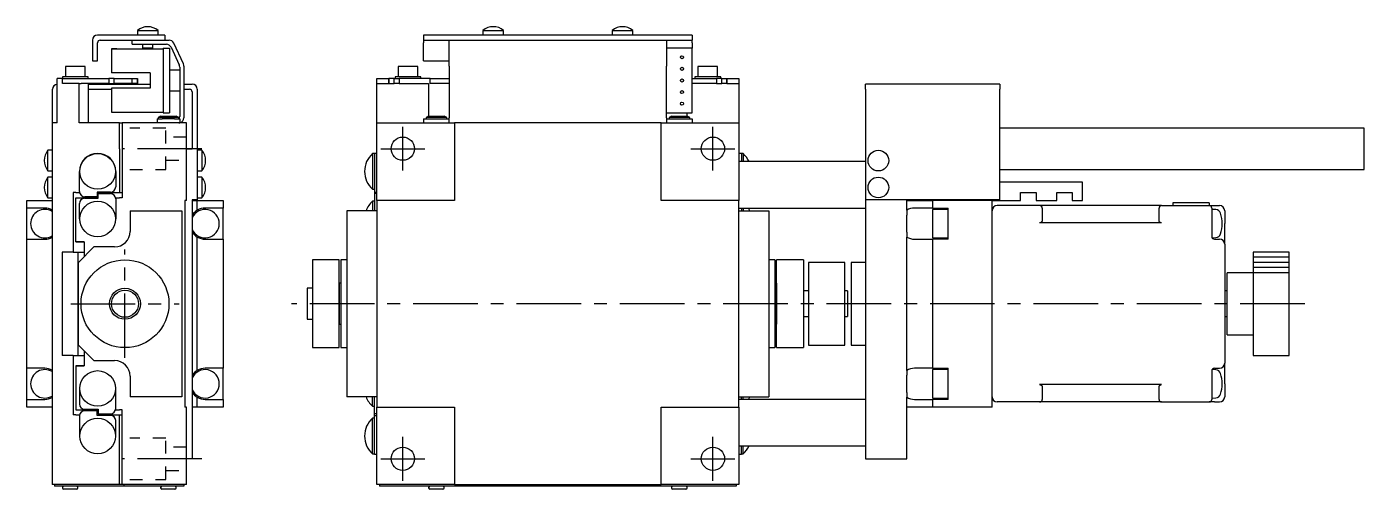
# Model space of a CAD drawing. Extents: x 31 to 595, y 17 to 364.
# Drawn here: x 306 to 564.7, y 205.2 to 294.8 of the extents above; entities that cross this region are included whole.
import ezdxf

# ---------------------------------------------------------------- set-up
doc = ezdxf.new("R2010")
doc.units = 0
doc.header["$LTSCALE"] = 10
doc.linetypes.add('CENTER', pattern=[2, 1.25, -0.25, 0.25, -0.25])
doc.linetypes.add('DOT', pattern=[0.5, 0.25, -0.25])
for name, color, linetype in [('1', 7, 'CONTINUOUS'), ('11', 7, 'CONTINUOUS'), ('2', 7, 'CONTINUOUS')]:
    doc.layers.add(name, color=color, linetype=linetype)

msp = doc.modelspace()

# ---------------------------------------------------------------- linework, layer by layer
at = {"layer": '1', "color": 7, "linetype": 'CONTINUOUS'}
for p, q in [((332.7, 293.15), (319.7, 293.15)), ((327.4, 294.047999), (327.4, 293.15)), ((327.4, 294.047999), (331.4, 294.047999)), ((331.4, 293.15), (331.4, 294.047999)), ((332.7, 293.15), (332.7, 292.15)), ((434.750001, 293.15), (382.750001, 293.15)), ((382.750001, 293.15), (382.750001, 292.15)), ((394.250001, 294.047999), (398.250001, 294.047999)), ((394.250001, 294.047999), (394.250001, 293.15)), ((398.250001, 293.15), (398.250001, 294.047999)), ((419.250001, 294.047999), (423.250001, 294.047999)), ((419.250001, 294.047999), (419.250001, 293.15)), ((423.250001, 293.15), (423.250001, 294.047999)), ((434.750001, 293.15), (434.750001, 292.15)), ((318.7, 292.15), (318.7, 288.15)), ((319.7, 288.15), (319.7, 291.65)), ((320.2, 292.15), (332.7, 292.15)), ((322.4, 290.45), (322.4, 285.85)), ((322.4, 290.45), (332.4, 290.45)), ((323.4, 290.45), (322.4, 290.45)), ((323.4, 290.45), (332.4, 290.45)), ((326.4, 291.35), (326.4, 292.15)), ((326.4, 291.35), (333.014997, 291.35)), ((328.4, 291.35), (328.4, 290.65)), ((328.4, 290.65), (328.6, 290.45)), ((328.4, 290.65), (330.4, 290.65)), ((330.2, 290.45), (330.4, 290.65)), ((330.4, 290.65), (330.4, 291.35)), ((332.4, 290.6), (332.4, 278.1)), ((332.4, 290.6), (333.6, 290.6)), ((332.7, 292.15), (333.524653, 292.15)), ((333.6, 290.6), (333.6, 278.1)), ((333.921305, 290.772618), (335.506308, 287.373568)), ((336.306308, 287.550924), (334.430961, 291.572618)), ((382.750001, 292.15), (387.750001, 292.15)), ((382.750001, 292.15), (382.750001, 291.65)), ((382.750001, 288.15), (382.750001, 291.65)), ((387.750001, 292.15), (429.750001, 292.15)), ((387.750001, 291.572618), (387.750001, 292.15)), ((387.750001, 287.550924), (387.750001, 291.572618)), ((429.750001, 292.15), (429.750001, 291.572618)), ((429.750001, 292.15), (434.750001, 292.15)), ((429.750001, 291.572618), (429.750001, 287.550924)), ((434.750001, 290.6), (429.750001, 290.6)), ((434.750001, 291.65), (434.750001, 292.15)), ((434.750001, 291.65), (434.750001, 290.6)), ((434.750001, 278.1), (434.750001, 290.6)), ((318.7, 288.15), (319.7, 288.15)), ((382.750001, 288.15), (387.750001, 288.15)), ((387.750001, 287.128305), (387.750001, 287.550924)), ((429.750001, 287.550924), (429.750001, 287.128305)), ((311.9, 276.15), (311.9, 284.75)), ((312.9, 284.75), (311.9, 284.75)), ((317.9, 285.05), (312.9, 285.05)), ((312.9, 285.05), (312.9, 284.75)), ((312.9, 283.75), (312.9, 284.75)), ((312.9, 284.75), (321.9, 284.75)), ((313.5, 287.05), (313.5, 285.05)), ((317.3, 287.05), (313.5, 287.05)), ((317.3, 285.05), (317.3, 287.05)), ((317.9, 284.75), (317.9, 285.05)), ((321.9, 284.75), (321.9, 283.75)), ((322.9, 284.75), (321.9, 284.75)), ((329.9, 285.85), (322.4, 285.85)), ((322.9, 283.75), (322.9, 284.75)), ((322.9, 284.75), (326.4, 284.75)), ((326.4, 283.75), (326.4, 284.75)), ((326.4, 284.75), (327.4, 284.75)), ((327.4, 284.75), (327.4, 283.75)), ((327.4, 283.75), (327.4, 284.75)), ((329.9, 285.85), (329.9, 282.85)), ((335.6, 286.35), (333.6, 286.35)), ((335.6, 286.95095), (335.6, 277.35)), ((336.4, 287.128305), (336.4, 277.15)), ((373.750001, 283.75), (373.750001, 284.75)), ((373.750001, 284.75), (376.050001, 284.75)), ((376.050001, 284.75), (376.050001, 283.75)), ((377.050001, 284.75), (376.050001, 284.75)), ((376.050001, 283.75), (376.050001, 284.75)), ((377.050001, 283.75), (377.050001, 284.75)), ((377.050001, 284.75), (378.050001, 284.75)), ((382.250001, 285.05), (377.250001, 285.05)), ((377.250001, 285.05), (377.250001, 284.75)), ((379.750001, 287.05), (377.850001, 287.05)), ((377.850001, 287.05), (377.850001, 285.05)), ((378.050001, 284.75), (378.050001, 283.75)), ((379.750001, 284.75), (378.050001, 284.75)), ((381.650001, 287.05), (379.750001, 287.05)), ((384.050001, 284.75), (379.750001, 284.75)), ((381.650001, 285.05), (381.650001, 287.05)), ((382.250001, 284.75), (382.250001, 285.05)), ((384.050001, 283.75), (384.050001, 284.75)), ((384.050001, 284.75), (387.750001, 284.75)), ((387.750001, 287.128305), (387.750001, 277.15)), ((429.750001, 277.15), (429.750001, 287.128305)), ((434.750001, 284.75), (437.750001, 284.75)), ((440.250001, 285.05), (435.250001, 285.05)), ((435.250001, 285.05), (435.250001, 284.75)), ((437.750001, 287.05), (435.850001, 287.05)), ((435.850001, 287.05), (435.850001, 285.05)), ((439.650001, 287.05), (437.750001, 287.05)), ((437.750001, 284.75), (439.450001, 284.75)), ((439.450001, 284.75), (439.450001, 283.75)), ((440.450001, 284.75), (439.450001, 284.75)), ((439.650001, 285.05), (439.650001, 287.05)), ((440.250001, 284.75), (440.250001, 285.05)), ((440.450001, 283.75), (440.450001, 284.75)), ((440.450001, 284.75), (441.450001, 284.75)), ((441.450001, 284.75), (441.450001, 283.75)), ((441.450001, 283.75), (441.450001, 284.75)), ((441.450001, 284.75), (443.750001, 284.75)), ((443.750001, 284.75), (443.750001, 283.75)), ((311, 276.15), (311, 282.65)), ((316.13673, 283.75), (312.9, 283.75)), ((316.13673, 276.15), (316.13673, 283.75)), ((316.13673, 283.75), (316.542282, 283.75)), ((321.9, 283.75), (316.542282, 283.75)), ((317.9, 283.75), (317.9, 276.15)), ((317.9, 283.65), (329.9, 283.65)), ((317.9, 282.65), (322.4, 282.65)), ((321.9, 283.75), (322.9, 283.75)), ((322.4, 282.85), (322.4, 278.25)), ((329.9, 282.85), (322.4, 282.85)), ((323.4, 282.85), (322.4, 282.85)), ((326.4, 283.75), (322.9, 283.75)), ((329.9, 282.85), (323.4, 282.85)), ((327.4, 283.75), (326.4, 283.75)), ((333.6, 282.35), (335.6, 282.35)), ((336.4, 283.65), (338, 283.65)), ((336.4, 282.65), (337.5, 282.65)), ((338, 282.15), (338, 271.15)), ((339, 282.65), (339, 261.25)), ((373.750001, 283.75), (376.050001, 283.75)), ((373.750001, 276.15), (373.750001, 283.75)), ((376.050001, 283.75), (377.050001, 283.75)), ((378.050001, 283.75), (377.050001, 283.75)), ((378.050001, 283.75), (383.750001, 283.75)), ((383.750001, 283.75), (383.750001, 277.45)), ((387.750001, 283.75), (384.050001, 283.75)), ((439.450001, 283.75), (434.750001, 283.75)), ((439.450001, 283.75), (440.450001, 283.75)), ((441.450001, 283.75), (440.450001, 283.75)), ((441.450001, 283.75), (443.750001, 283.75)), ((443.750001, 283.75), (443.750001, 276.15)), ((494.250001, 283.65), (468.250001, 283.65)), ((468.250001, 282.65), (468.250001, 283.65)), ((468.250001, 282.65), (468.250001, 261.25)), ((494.250001, 283.65), (494.250001, 282.65)), ((494.250001, 261.25), (494.250001, 282.65)), ((322.4, 278.25), (332.4, 278.25)), ((331.2, 276.95), (331.2, 276.15)), ((331.2, 276.95), (332.2, 276.95)), ((331.9, 277.45), (331.4, 277.161325)), ((333.505474, 277.161325), (331.4, 277.161325)), ((331.4, 277.161325), (331.4, 276.95)), ((331.9, 277.45), (334.9, 277.45)), ((331.9, 277.45), (333.320894, 277.45)), ((334.6, 276.95), (332.2, 276.95)), ((332.4, 278.1), (333.6, 278.1)), ((333.320894, 277.45), (334.9, 277.45)), ((335.4, 277.161325), (333.505474, 277.161325)), ((334.6, 276.95), (335.6, 276.95)), ((335.4, 277.161325), (334.9, 277.45)), ((335.4, 276.95), (335.4, 277.161325)), ((335.6, 276.95), (335.6, 276.170204)), ((382.750001, 276.95), (382.750001, 276.15)), ((382.750001, 276.95), (383.750001, 276.95)), ((383.750001, 277.45), (383.250001, 277.161325)), ((383.252784, 277.161325), (383.250001, 277.161325)), ((383.250001, 277.161325), (383.250001, 276.95)), ((387.250001, 277.161325), (383.252784, 277.161325)), ((383.750001, 277.45), (386.750001, 277.45)), ((383.750001, 276.95), (387.750001, 276.95)), ((387.250001, 277.161325), (386.750001, 277.45)), ((387.250001, 276.95), (387.250001, 277.161325)), ((387.750001, 276.170204), (387.750001, 277.15)), ((429.750001, 278.1), (434.750001, 278.1)), ((429.750001, 277.15), (429.750001, 276.170204)), ((429.750001, 276.95), (433.750001, 276.95)), ((430.750001, 277.45), (430.250001, 277.161325)), ((430.252784, 277.161325), (430.250001, 277.161325)), ((430.250001, 277.161325), (430.250001, 276.95)), ((434.250001, 277.161325), (430.252784, 277.161325)), ((430.750001, 277.45), (433.750001, 277.45)), ((433.750001, 277.45), (433.750001, 278.1)), ((434.250001, 277.161325), (433.750001, 277.45)), ((433.750001, 276.95), (434.750001, 276.95)), ((434.250001, 276.95), (434.250001, 277.161325)), ((434.750001, 276.95), (434.750001, 276.15)), ((310.9, 276.15), (310.9, 206.15)), ((311.9, 276.15), (310.9, 276.15)), ((323.919494, 276.15), (316.13673, 276.15)), ((323.919494, 271.15), (323.919494, 276.15)), ((323.919494, 276.15), (324.444512, 276.15)), ((324.444512, 276.15), (324.444512, 261.65)), ((336.9, 276.15), (324.444512, 276.15)), ((335.4, 276.15), (335.6, 276.170204)), ((336.9, 261.15), (336.9, 276.15)), ((373.750001, 261.15), (373.750001, 276.15)), ((373.750001, 276.15), (388.750001, 276.15)), ((383.150001, 276.15), (383.750001, 276.170204)), ((383.750001, 276.170204), (387.750001, 276.170204)), ((388.750001, 276.15), (388.750001, 261.15)), ((428.750001, 276.15), (388.750001, 276.15)), ((428.750001, 261.15), (428.750001, 276.15)), ((428.750001, 276.15), (443.750001, 276.15)), ((429.750001, 276.170204), (433.750001, 276.170204)), ((433.750001, 276.170204), (434.350001, 276.15)), ((443.750001, 276.15), (443.750001, 261.15)), ((564.749999, 275.15), (494.250001, 275.15)), ((564.749999, 267.15), (564.749999, 275.15)), ((310.102001, 266.85), (310.102001, 270.85)), ((310.9, 270.85), (310.102001, 270.85)), ((323.919494, 271.15), (323.919493, 262.650001)), ((336.9, 271.15), (338, 271.15)), ((339.897999, 270.85), (339, 270.85)), ((339.897999, 270.85), (339.897999, 266.85)), ((372.907388, 270.200001), (372.907388, 263.300001)), ((373.250002, 270.200001), (372.907388, 270.200001)), ((373.250002, 270.250005), (373.250002, 266.750005)), ((373.750002, 270.250005), (373.250002, 270.250005)), ((444.25, 270.250005), (443.75, 270.250005)), ((444.25, 270.250005), (444.25, 268.65)), ((444.592614, 270.200001), (444.25, 270.200001)), ((444.592614, 270.200001), (444.592614, 268.65)), ((310.102001, 266.85), (310.9, 266.85)), ((316.210541, 262.850005), (316.210541, 266.750005)), ((323.210541, 266.750005), (323.210541, 263.750005)), ((339, 266.85), (339.897999, 266.85)), ((373.250002, 266.750005), (373.250002, 263.750005)), ((468.250001, 268.65), (443.750001, 268.65)), ((494.250001, 267.15), (564.749999, 267.15)), ((310.102001, 261.65), (310.102001, 265.65)), ((310.9, 265.65), (310.102001, 265.65)), ((339.897999, 265.65), (339, 265.65)), ((339.897999, 265.65), (339.897999, 261.65)), ((510.250001, 264.65), (494.250001, 264.65)), ((510.250001, 261.15), (510.250001, 264.65)), ((310.102001, 261.65), (310.9, 261.65)), ((314.954985, 262.65), (314.954985, 251.15)), ((315.484542, 262.65), (314.954985, 262.65)), ((315.484541, 253.150001), (315.484541, 261.650001)), ((315.484541, 261.650001), (319.801999, 261.650001)), ((315.484542, 262.65), (316.230746, 262.650001)), ((317.201999, 261.550005), (319.801999, 261.550005)), ((319.610541, 261.850005), (317.210541, 261.850005)), ((319.610541, 261.850005), (317.210541, 261.850005)), ((318.769448, 261.650024), (318.791806, 261.850155)), ((319.18973, 261.850171), (319.209691, 261.650097)), ((322.210541, 262.750005), (319.610541, 262.750005)), ((319.610541, 262.750005), (319.610541, 261.850005)), ((322.210541, 262.750005), (319.610541, 262.750005)), ((319.610541, 262.650001), (323.919493, 262.650001)), ((319.801999, 261.550005), (319.801999, 262.450005)), ((319.801999, 262.450005), (322.201999, 262.450005)), ((320.9, 262.450005), (320.9, 262.65)), ((323.181795, 261.650001), (323.919494, 261.65)), ((323.201999, 261.450005), (323.201999, 257.550005)), ((323.919493, 262.65), (324.444512, 262.65)), ((324.444512, 261.65), (323.919494, 261.65)), ((339, 261.65), (339.897999, 261.65)), ((372.907388, 263.300001), (373.250002, 263.300001)), ((373.250002, 263.750005), (373.250002, 262.750005)), ((373.250002, 262.750005), (373.750001, 262.750005)), ((373.250002, 262.750005), (373.250002, 262.450005)), ((373.750002, 262.450005), (373.250002, 262.450005)), ((373.250002, 262.450005), (373.250002, 261.450005)), ((373.250002, 261.450005), (373.250002, 259.15)), ((498.250001, 262.65), (501.250001, 262.65)), ((498.250001, 261.15), (498.250001, 262.65)), ((501.250001, 262.65), (501.250001, 261.15)), ((505.250001, 262.65), (508.250001, 262.65)), ((505.250001, 261.15), (505.250001, 262.65)), ((508.250001, 262.65), (508.250001, 261.15)), ((306, 259.65), (306, 261.15)), ((306, 261.15), (310.9, 261.15)), ((309.5, 259.65), (306, 259.65)), ((306, 253.65), (306, 259.65)), ((316.201999, 257.550005), (316.201999, 260.550005)), ((326, 259.15), (326, 255.15)), ((326, 259.15), (336, 259.15)), ((336, 259.15), (336, 223.15)), ((336.6, 261.15), (336.6, 221.15)), ((336.9, 261.15), (336.6, 261.15)), ((339, 261.25), (338, 261.25)), ((338, 261.25), (338, 211.15)), ((338, 261.15), (339, 261.15)), ((339, 259.248076), (339, 261.15)), ((339, 261.15), (344, 261.15)), ((344, 259.65), (340.5, 259.65)), ((344, 261.15), (344, 259.65)), ((344, 253.65), (344, 259.65)), ((367.950001, 259.15), (367.950001, 223.15)), ((373.750001, 259.15), (367.950001, 259.15)), ((372.907388, 261.000001), (372.907388, 259.15)), ((373.250002, 261.000001), (372.907388, 261.000001)), ((388.750001, 261.15), (373.750001, 261.15)), ((373.750001, 261.15), (373.750001, 221.15)), ((443.750001, 261.15), (428.750001, 261.15)), ((443.750001, 221.15), (443.750001, 261.15)), ((443.750001, 259.65), (468.250001, 259.65)), ((443.750001, 259.15), (449.550001, 259.15)), ((444.25, 259.65), (444.25, 259.15)), ((444.592614, 259.65), (444.592614, 259.15)), ((449.550001, 259.15), (449.550001, 223.15)), ((494.250001, 261.25), (468.250001, 261.25)), ((468.250001, 261.25), (468.250001, 211.15)), ((476.250001, 261.15), (476.250001, 261.25)), ((476.250001, 259.248076), (476.250001, 261.15)), ((476.250001, 261.15), (481.250001, 261.15)), ((476.250001, 259.248076), (476.250001, 258.308312)), ((481.250001, 259.65), (477.750001, 259.65)), ((481.250001, 261.15), (481.250001, 259.65)), ((492.750001, 261.15), (481.250001, 261.15)), ((481.250001, 259.65), (484.250001, 259.65)), ((481.250001, 259.4), (481.250001, 253.9)), ((484.250001, 259.4), (481.250001, 259.4)), ((482.250001, 261.15), (482.250001, 261.25)), ((484.250001, 253.65), (484.250001, 259.65)), ((492.750001, 221.15), (492.750001, 261.15)), ((492.750001, 261.15), (498.250001, 261.15)), ((501.950001, 260.15), (493.750001, 260.15)), ((501.250001, 261.15), (505.250001, 261.15)), ((525.550001, 260.15), (501.950001, 260.15)), ((502.450001, 259.65), (502.450001, 258.15)), ((508.250001, 261.15), (510.250001, 261.15)), ((525.050001, 258.15), (525.050001, 259.65)), ((525.550001, 260.15), (534.750001, 260.15)), ((527.750001, 260.65), (527.750001, 260.15)), ((534.750001, 260.65), (527.750001, 260.65)), ((534.750001, 260.65), (534.750001, 260.15)), ((534.750001, 260.15), (535.750001, 260.15)), ((535.250001, 259.65), (535.250001, 258.15)), ((536.053725, 259.357879), (535.250001, 259.4)), ((535.750001, 260.15), (536.750001, 260.15)), ((537.750001, 259.15), (537.750001, 256.65)), ((476.250001, 254.991688), (476.250001, 258.308312)), ((501.974535, 256.798835), (501.950001, 256.798232)), ((525.550001, 256.798232), (501.950001, 256.798232)), ((501.99901, 256.80064), (501.974535, 256.798835)), ((502.023366, 256.803644), (501.99901, 256.80064)), ((502.047546, 256.80784), (502.023366, 256.803644)), ((502.071491, 256.813217), (502.047546, 256.80784)), ((502.095143, 256.819762), (502.071491, 256.813217)), ((502.118446, 256.82746), (502.095143, 256.819762)), ((502.141343, 256.836293), (502.118446, 256.82746)), ((502.163779, 256.846238), (502.141343, 256.836293)), ((502.185699, 256.857272), (502.163779, 256.846238)), ((502.207052, 256.869368), (502.185699, 256.857272)), ((502.227786, 256.882497), (502.207052, 256.869368)), ((502.247851, 256.896629), (502.227786, 256.882497)), ((502.267198, 256.911727), (502.247851, 256.896629)), ((502.285781, 256.927757), (502.267198, 256.911727)), ((502.303554, 256.944679), (502.285781, 256.927757)), ((502.320477, 256.962453), (502.303554, 256.944679)), ((502.336506, 256.981036), (502.320477, 256.962453)), ((502.351605, 257.000383), (502.336506, 256.981036)), ((502.365736, 257.020447), (502.351605, 257.000383)), ((502.378865, 257.041181), (502.365736, 257.020447)), ((502.390962, 257.062534), (502.378865, 257.041181)), ((502.401996, 257.084455), (502.390962, 257.062534)), ((502.411941, 257.106891), (502.401996, 257.084455)), ((502.420773, 257.129787), (502.411941, 257.106891)), ((502.428471, 257.15309), (502.420773, 257.129787)), ((502.435017, 257.176742), (502.428471, 257.15309)), ((502.440394, 257.200687), (502.435017, 257.176742)), ((502.444589, 257.224867), (502.440394, 257.200687)), ((502.447593, 257.249224), (502.444589, 257.224867)), ((502.449399, 257.273698), (502.447593, 257.249224)), ((502.450001, 257.298232), (502.449399, 257.273698)), ((502.450001, 258.15), (502.450001, 257.298232)), ((525.050001, 257.298232), (525.050001, 258.15)), ((525.050603, 257.273698), (525.050001, 257.298232)), ((525.052409, 257.249224), (525.050603, 257.273698)), ((525.055413, 257.224867), (525.052409, 257.249224)), ((525.059608, 257.200687), (525.055413, 257.224867)), ((525.064985, 257.176742), (525.059608, 257.200687)), ((525.071531, 257.15309), (525.064985, 257.176742)), ((525.079229, 257.129787), (525.071531, 257.15309)), ((525.088061, 257.106891), (525.079229, 257.129787)), ((525.098006, 257.084455), (525.088061, 257.106891)), ((525.10904, 257.062534), (525.098006, 257.084455)), ((525.121137, 257.041181), (525.10904, 257.062534)), ((525.134266, 257.020447), (525.121137, 257.041181)), ((525.148397, 257.000383), (525.134266, 257.020447)), ((525.163496, 256.981036), (525.148397, 257.000383)), ((525.179525, 256.962453), (525.163496, 256.981036)), ((525.196448, 256.944679), (525.179525, 256.962453)), ((525.214222, 256.927757), (525.196448, 256.944679)), ((525.232804, 256.911727), (525.214222, 256.927757)), ((525.252151, 256.896629), (525.232804, 256.911727)), ((525.272216, 256.882497), (525.252151, 256.896629)), ((525.29295, 256.869368), (525.272216, 256.882497)), ((525.314303, 256.857272), (525.29295, 256.869368)), ((525.336223, 256.846238), (525.314303, 256.857272)), ((525.358659, 256.836293), (525.336223, 256.846238)), ((525.381556, 256.82746), (525.358659, 256.836293)), ((525.404859, 256.819762), (525.381556, 256.82746)), ((525.428511, 256.813217), (525.404859, 256.819762)), ((525.452456, 256.80784), (525.428511, 256.813217)), ((525.476636, 256.803644), (525.452456, 256.80784)), ((525.500992, 256.80064), (525.476636, 256.803644)), ((525.525467, 256.798835), (525.500992, 256.80064)), ((525.550001, 256.798232), (525.525467, 256.798835)), ((535.250001, 258.15), (535.250001, 254.064214)), ((537.750001, 252.65), (537.750001, 256.65)), ((306, 228.65), (306, 253.65)), ((306, 253.65), (309.5, 253.65)), ((339, 228.248076), (339, 254.051924)), ((340.5, 253.65), (344, 253.65)), ((344, 253.65), (344, 228.65)), ((476.250001, 254.991688), (476.250001, 254.051924)), ((476.250001, 228.248076), (476.250001, 254.051924)), ((477.750001, 253.65), (481.250001, 253.65)), ((481.250001, 253.9), (484.250001, 253.9)), ((481.250001, 253.65), (481.250001, 228.65)), ((484.250001, 253.65), (481.250001, 253.65)), ((535.315038, 253.903408), (536.053725, 253.942121)), ((535.750001, 253.65), (536.750001, 253.65)), ((314.954985, 251.15), (312.833651, 251.15)), ((312.833651, 251.15), (312.833651, 231.15)), ((314.954985, 251.15), (317.1, 251.15)), ((315.484541, 253.150001), (317.1, 253.150001)), ((317.1, 253.15), (315.484541, 253.15)), ((315.9, 251.15), (315.9, 231.15)), ((319, 252.15), (316, 249.15)), ((317.1, 253.150001), (317.1, 250.25)), ((323, 252.15), (319, 252.15)), ((537.750001, 252.65), (537.750001, 229.65)), ((543.250001, 251.15), (543.250001, 241.15)), ((550.250001, 251.15), (543.250001, 251.15)), ((550.250001, 241.15), (550.250001, 251.15)), ((316, 233.15), (316, 249.15)), ((361.250001, 249.65), (361.250001, 232.65)), ((366.450001, 249.65), (361.250001, 249.65)), ((366.450001, 232.65), (366.450001, 249.65)), ((366.450001, 245.1), (366.450001, 249.65)), ((366.750001, 249.65), (366.750001, 232.65)), ((367.950001, 249.65), (366.750001, 249.65)), ((450.750001, 249.65), (449.550001, 249.65)), ((450.750001, 249.65), (450.750001, 232.65)), ((451.050001, 232.65), (451.050001, 249.65)), ((451.050001, 245.1), (451.050001, 249.65)), ((456.250001, 249.65), (451.050001, 249.65)), ((456.250001, 249.65), (456.250001, 232.65)), ((457.250001, 249.15), (457.250001, 233.15)), ((464.250001, 249.15), (457.250001, 249.15)), ((464.250001, 233.15), (464.250001, 249.15)), ((465.500001, 249.15), (465.500001, 233.15)), ((468.250001, 249.15), (465.500001, 249.15)), ((538.250001, 241.15), (538.250001, 247.15)), ((543.250001, 247.15), (538.250001, 247.15)), ((360.250001, 244.15), (360.250001, 243.775)), ((360.250001, 244.15), (360.250001, 238.15)), ((361.250001, 244.15), (360.250001, 244.15)), ((366.450001, 244.149995), (366.450001, 245.1)), ((366.450001, 245.1), (366.450001, 237.2)), ((366.750001, 245.1), (366.450001, 245.1)), ((451.050001, 245.1), (450.750001, 245.1)), ((451.050001, 244.149995), (451.050001, 245.1)), ((451.050001, 245.1), (451.050001, 237.2)), ((457.250001, 243.65), (456.250001, 243.65)), ((464.750001, 243.65), (464.250001, 243.65)), ((464.750001, 243.65), (464.750001, 238.65)), ((538.250001, 243.65), (537.750001, 243.65)), ((538.250001, 235.15), (538.250001, 241.15)), ((543.250001, 241.15), (543.250001, 231.15)), ((550.250001, 231.15), (550.250001, 241.15)), ((360.250001, 238.525), (360.250001, 238.15)), ((360.250001, 238.15), (361.250001, 238.15)), ((366.450001, 237.2), (366.450001, 238.150005)), ((451.050001, 237.2), (451.050001, 238.150005)), ((456.250001, 238.65), (457.250001, 238.65)), ((464.250001, 238.65), (464.750001, 238.65)), ((537.750001, 238.65), (538.250001, 238.65)), ((366.450001, 232.65), (366.450001, 237.2)), ((366.450001, 237.2), (366.750001, 237.2)), ((450.750001, 237.2), (451.050001, 237.2)), ((451.050001, 232.65), (451.050001, 237.2)), ((316, 233.15), (319, 230.15)), ((457.250001, 233.15), (464.250001, 233.15)), ((465.500001, 233.15), (468.250001, 233.15)), ((538.250001, 235.15), (543.250001, 235.15)), ((314.954985, 231.15), (312.833651, 231.15)), ((314.954985, 231.15), (314.954985, 219.65)), ((314.954985, 231.15), (317.1, 231.15)), ((317.1, 232.05), (317.1, 229.149999)), ((361.250001, 232.65), (366.450001, 232.65)), ((366.750001, 232.65), (367.950001, 232.65)), ((449.550001, 232.65), (450.750001, 232.65)), ((451.050001, 232.65), (456.250001, 232.65)), ((543.250001, 231.15), (550.250001, 231.15)), ((309.5, 228.65), (306, 228.65)), ((306, 222.65), (306, 228.65)), ((317.1, 229.15), (315.484541, 229.15)), ((315.484541, 229.149999), (315.484541, 220.649999)), ((315.484541, 229.149999), (317.1, 229.149999)), ((319, 230.15), (323, 230.15)), ((344, 228.65), (340.5, 228.65)), ((344, 222.65), (344, 228.65)), ((476.250001, 228.248076), (476.250001, 227.308312)), ((481.250001, 228.65), (477.750001, 228.65)), ((481.250001, 228.65), (484.250001, 228.65)), ((481.250001, 228.4), (481.250001, 222.9)), ((484.250001, 228.4), (481.250001, 228.4)), ((484.250001, 222.65), (484.250001, 228.65)), ((535.250001, 228.235786), (535.250001, 224.15)), ((536.053725, 228.357879), (535.315038, 228.396592)), ((535.750001, 228.65), (536.750001, 228.65)), ((537.750001, 225.65), (537.750001, 229.65)), ((326, 227.15), (326, 223.15)), ((476.250001, 223.991688), (476.250001, 227.308312)), ((525.550001, 225.501768), (501.950001, 225.501768)), ((501.950001, 225.501768), (501.974535, 225.501165)), ((501.974535, 225.501165), (501.99901, 225.49936)), ((501.99901, 225.49936), (502.023366, 225.496356)), ((502.023366, 225.496356), (502.047546, 225.49216)), ((502.047546, 225.49216), (502.071491, 225.486783)), ((502.071491, 225.486783), (502.095143, 225.480238)), ((502.095143, 225.480238), (502.118446, 225.47254)), ((502.118446, 225.47254), (502.141343, 225.463707)), ((502.141343, 225.463707), (502.163779, 225.453762)), ((502.163779, 225.453762), (502.185699, 225.442728)), ((502.185699, 225.442728), (502.207052, 225.430632)), ((502.207052, 225.430632), (502.227786, 225.417503)), ((502.227786, 225.417503), (502.247851, 225.403371)), ((502.247851, 225.403371), (502.267198, 225.388273)), ((502.267198, 225.388273), (502.285781, 225.372243)), ((502.285781, 225.372243), (502.303554, 225.355321)), ((502.303554, 225.355321), (502.320477, 225.337547)), ((502.320477, 225.337547), (502.336506, 225.318964)), ((502.336506, 225.318964), (502.351605, 225.299617)), ((502.351605, 225.299617), (502.365736, 225.279553)), ((502.365736, 225.279553), (502.378865, 225.258819)), ((502.378865, 225.258819), (502.390962, 225.237466)), ((502.390962, 225.237466), (502.401996, 225.215545)), ((502.401996, 225.215545), (502.411941, 225.193109)), ((502.411941, 225.193109), (502.420773, 225.170213)), ((502.420773, 225.170213), (502.428471, 225.14691)), ((502.428471, 225.14691), (502.435017, 225.123258)), ((502.435017, 225.123258), (502.440394, 225.099313)), ((525.059608, 225.099313), (525.064985, 225.123258)), ((525.064985, 225.123258), (525.071531, 225.14691)), ((525.071531, 225.14691), (525.079229, 225.170213)), ((525.079229, 225.170213), (525.088061, 225.193109)), ((525.088061, 225.193109), (525.098006, 225.215545)), ((525.098006, 225.215545), (525.10904, 225.237466)), ((525.10904, 225.237466), (525.121137, 225.258819)), ((525.121137, 225.258819), (525.134266, 225.279553)), ((525.134266, 225.279553), (525.148397, 225.299617)), ((525.148397, 225.299617), (525.163496, 225.318964)), ((525.163496, 225.318964), (525.179525, 225.337547)), ((525.179525, 225.337547), (525.196448, 225.355321)), ((525.196448, 225.355321), (525.214222, 225.372243)), ((525.214222, 225.372243), (525.232804, 225.388273)), ((525.232804, 225.388273), (525.252151, 225.403371)), ((525.252151, 225.403371), (525.272216, 225.417503)), ((525.272216, 225.417503), (525.29295, 225.430632)), ((525.29295, 225.430632), (525.314303, 225.442728)), ((525.314303, 225.442728), (525.336223, 225.453762)), ((525.336223, 225.453762), (525.358659, 225.463707)), ((525.358659, 225.463707), (525.381556, 225.47254)), ((525.381556, 225.47254), (525.404859, 225.480238)), ((525.404859, 225.480238), (525.428511, 225.486783)), ((525.428511, 225.486783), (525.452456, 225.49216)), ((525.452456, 225.49216), (525.476636, 225.496356)), ((525.476636, 225.496356), (525.500992, 225.49936)), ((525.500992, 225.49936), (525.525467, 225.501165)), ((525.525467, 225.501165), (525.550001, 225.501768)), ((537.750001, 225.65), (537.750001, 223.15)), ((306, 221.15), (306, 222.65)), ((306, 222.65), (309.5, 222.65)), ((316.201999, 224.749995), (316.201999, 221.749995)), ((323.201999, 220.849995), (323.201999, 224.749995)), ((336, 223.15), (326, 223.15)), ((339, 221.15), (339, 223.051924)), ((340.5, 222.65), (344, 222.65)), ((344, 222.65), (344, 221.15)), ((373.750001, 223.15), (367.950001, 223.15)), ((372.907388, 221.299999), (372.907388, 223.15)), ((373.250002, 220.849995), (373.250002, 223.15)), ((443.750001, 223.15), (449.550001, 223.15)), ((468.250001, 222.65), (443.750001, 222.65)), ((444.25, 222.65), (444.25, 223.15)), ((444.592614, 222.65), (444.592614, 223.15)), ((476.250001, 223.991688), (476.250001, 223.051924)), ((476.250001, 221.15), (476.250001, 223.051924)), ((477.750001, 222.65), (481.250001, 222.65)), ((481.250001, 222.9), (484.250001, 222.9)), ((481.250001, 222.65), (481.250001, 221.15)), ((484.250001, 222.65), (481.250001, 222.65)), ((502.440394, 225.099313), (502.444589, 225.075133)), ((502.444589, 225.075133), (502.447593, 225.050776)), ((502.447593, 225.050776), (502.449399, 225.026302)), ((502.449399, 225.026302), (502.450001, 225.001768)), ((502.450001, 225.001768), (502.450001, 224.15)), ((502.450001, 224.15), (502.450001, 222.65)), ((525.050001, 225.001768), (525.050603, 225.026302)), ((525.050001, 224.15), (525.050001, 225.001768)), ((525.050001, 222.65), (525.050001, 224.15)), ((525.050603, 225.026302), (525.052409, 225.050776)), ((525.052409, 225.050776), (525.055413, 225.075133)), ((525.055413, 225.075133), (525.059608, 225.099313)), ((535.250001, 224.15), (535.250001, 222.65)), ((535.250001, 222.9), (536.053725, 222.942121)), ((310.9, 221.15), (306, 221.15)), ((315.484541, 220.649999), (319.801999, 220.649999)), ((317.201999, 220.749995), (319.801999, 220.749995)), ((319.610541, 220.449995), (317.210541, 220.449995)), ((319.610541, 220.449995), (317.210541, 220.449995)), ((318.791796, 220.449916), (318.769452, 220.649926)), ((319.20969, 220.649886), (319.189739, 220.449901)), ((319.610541, 219.549995), (319.610541, 220.449995)), ((319.801999, 220.749995), (319.801999, 219.849995)), ((323.181795, 220.649999), (323.919493, 220.649999)), ((324.444512, 220.65), (323.919493, 220.649999)), ((324.444512, 206.15), (324.444512, 220.65)), ((336.9, 221.15), (336.6, 221.15)), ((336.9, 206.15), (336.9, 221.15)), ((339, 221.15), (338, 221.15)), ((344, 221.15), (339, 221.15)), ((372.907388, 221.299999), (373.250002, 221.299999)), ((373.250002, 219.849995), (373.250002, 220.849995)), ((373.750001, 221.15), (388.750001, 221.15)), ((373.750001, 206.15), (373.750001, 221.15)), ((388.750001, 221.15), (388.750001, 206.15)), ((428.750001, 221.15), (443.750001, 221.15)), ((428.750001, 206.15), (428.750001, 221.15)), ((443.750001, 221.15), (443.750001, 206.15)), ((481.250001, 221.15), (476.250001, 221.15)), ((476.250001, 211.15), (476.250001, 221.15)), ((492.750001, 221.15), (481.250001, 221.15)), ((501.950001, 222.15), (493.750001, 222.15)), ((525.550001, 222.15), (501.950001, 222.15)), ((525.550001, 222.15), (534.750001, 222.15)), ((535.750001, 222.15), (534.750001, 222.15)), ((535.750001, 222.15), (536.750001, 222.15)), ((315.484541, 219.649999), (314.954985, 219.65)), ((315.484541, 219.649999), (316.230746, 219.649999)), ((316.210541, 219.449995), (316.210541, 215.549995)), ((319.610541, 219.649999), (323.919493, 219.649999)), ((322.210541, 219.549995), (319.610541, 219.549995)), ((322.210541, 219.549995), (319.610541, 219.549995)), ((319.801999, 219.849995), (322.201999, 219.849995)), ((320.9, 219.65), (320.9, 219.849995)), ((323.210541, 215.549995), (323.210541, 218.549995)), ((323.919493, 219.65), (324.444512, 219.65)), ((323.919493, 211.149999), (323.919493, 219.649999)), ((372.907388, 212.099999), (372.907388, 218.999999)), ((373.250002, 218.999999), (372.907388, 218.999999)), ((373.250002, 219.549995), (373.250002, 219.849995)), ((373.750002, 219.849995), (373.250002, 219.849995)), ((373.250002, 218.549995), (373.250002, 219.549995)), ((373.250002, 219.549995), (373.750002, 219.549995)), ((373.250002, 215.549995), (373.250002, 218.549995)), ((373.250002, 212.049995), (373.250002, 215.549995)), ((443.750001, 213.65), (468.250001, 213.65)), ((444.25, 212.049995), (444.25, 213.65)), ((444.592614, 212.099999), (444.592614, 213.65)), ((323.919494, 206.15), (323.919493, 211.149999)), ((338, 211.15), (336.9, 211.15)), ((372.907388, 212.099999), (373.250002, 212.099999)), ((373.250002, 212.049995), (373.750002, 212.049995)), ((443.75, 212.049995), (444.25, 212.049995)), ((444.25, 212.099999), (444.592614, 212.099999)), ((468.250001, 211.15), (476.250001, 211.15)), ((323.919494, 206.15), (310.9, 206.15)), ((311.4, 206.15), (311.4, 205.85)), ((313.4, 205.85), (311.4, 205.85)), ((312.9, 205.6), (312.9, 205.5)), ((314.2764, 205.25), (313.15, 205.25)), ((322.603296, 205.85), (313.4, 205.85)), ((315.65, 205.25), (314.2764, 205.25)), ((315.9, 205.5), (315.9, 205.6)), ((324.518021, 205.85), (322.603296, 205.85)), ((324.444512, 206.15), (323.919494, 206.15)), ((336.9, 206.15), (324.444512, 206.15)), ((324.77493, 205.85), (324.518021, 205.85)), ((324.77493, 206.15), (324.77493, 205.85)), ((326.77493, 205.85), (324.77493, 205.85)), ((334.4, 205.85), (326.77493, 205.85)), ((331.9, 205.6), (331.9, 205.5)), ((333.2764, 205.25), (332.15, 205.25)), ((334.65, 205.25), (333.2764, 205.25)), ((336.4, 205.85), (334.4, 205.85)), ((334.9, 205.5), (334.9, 205.6)), ((336.4, 206.15), (336.4, 205.85)), ((388.750001, 206.15), (373.750001, 206.15)), ((374.250001, 206.15), (374.250001, 205.85)), ((376.250001, 205.85), (374.250001, 205.85)), ((441.250001, 205.85), (376.250001, 205.85)), ((383.750001, 205.6), (383.750001, 205.5)), ((386.500001, 205.25), (384.000001, 205.25)), ((384.006127, 205.25), (384.000001, 205.25)), ((386.500001, 205.25), (384.006127, 205.25)), ((386.750001, 205.5), (386.750001, 205.6)), ((388.750001, 206.15), (428.750001, 206.15)), ((443.750001, 206.15), (428.750001, 206.15)), ((430.750001, 205.6), (430.750001, 205.5)), ((433.500001, 205.25), (431.000001, 205.25)), ((431.006127, 205.25), (431.000001, 205.25)), ((433.500001, 205.25), (431.006127, 205.25)), ((433.750001, 205.5), (433.750001, 205.6)), ((443.250001, 205.85), (441.250001, 205.85)), ((443.250001, 206.15), (443.250001, 205.85))]:
    msp.add_line(p, q, dxfattribs=at)
at = {"layer": '1', "color": 4, "linetype": 'DOT'}
for p, q in [((332.9, 275.15), (325.917982, 275.15)), ((332.9, 267.15), (332.9, 275.15)), ((336.9, 273.4), (332.9, 273.4)), ((325.918006, 267.15), (332.9, 267.15)), ((332.9, 268.9), (336.9, 268.9)), ((332.9, 215.15), (325.918006, 215.15)), ((332.9, 207.15), (332.9, 215.15)), ((336.9, 213.4), (332.9, 213.4)), ((325.917982, 207.15), (332.9, 207.15)), ((332.9, 208.9), (336.9, 208.9))]:
    msp.add_line(p, q, dxfattribs=at)
at = {"layer": '1', "color": 7, "linetype": 'CONTINUOUS'}
for centre, radius in [((432.750001, 288.85), 0.3), ((432.750001, 286.6), 0.3), ((432.750001, 284.35), 0.3), ((432.750001, 282.1), 0.3), ((432.750001, 279.85), 0.3), ((378.750001, 271.15), 2.25), ((438.750001, 271.15), 2.25), ((319.710543, 266.750001), 3.45), ((470.750001, 268.85), 2), ((470.750001, 263.65), 2), ((319.710543, 257.550001), 3.45), ((325, 241.15), 8.5), ((325, 241.15), 3), ((319.710543, 224.749999), 3.45), ((319.710543, 215.549999), 3.45), ((378.750001, 211.15), 2.25), ((438.750001, 211.15), 2.25)]:
    msp.add_circle(centre, radius, dxfattribs=at)
at = {"layer": '1', "color": 4, "linetype": 'CONTINUOUS'}
msp.add_circle((325, 241.15), 2.625, dxfattribs=at)
at = {"layer": '1', "color": 7, "linetype": 'CONTINUOUS'}
for centre, radius, start, end in [((319.7, 292.15), 1, 90, 180), ((329.4, 291.55), 3.2, 90, 128.682187), ((329.4, 291.55), 3.2, 51.317813, 90), ((396.250001, 291.55), 3.2, 51.317813, 128.682187), ((421.250001, 291.55), 3.2, 51.317813, 128.682187), ((320.2, 291.65), 0.5, 90, 180), ((333.014997, 290.35), 1, 25, 90), ((333.524653, 291.15), 1, 25, 90), ((334.6, 286.95095), 1, 0, 25), ((335.4, 287.128305), 1, 0, 25), ((312, 282.65), 1, 95.73917, 180), ((337.5, 282.15), 0.5, 0, 90), ((338, 282.65), 1, 0, 90), ((335.2, 277.35), 0.4, 300, 0), ((335.4, 277.15), 1, 281.536959, 0), ((312.6, 268.85), 3.2, 141.317813, 218.682187), ((319.710541, 266.750005), 3.5, 0, 180), ((337.4, 268.85), 3.2, 321.317813, 38.682187), ((375.950002, 266.750001), 4.6, 131.409622, 180), ((441.55, 266.750001), 4.6, 24.396147, 48.590378), ((375.950002, 266.750001), 4.6, 180, 228.590378), ((312.6, 263.65), 3.2, 141.317813, 218.682187), ((337.4, 263.65), 3.2, 321.317813, 38.682187), ((317.201999, 260.550005), 1, 90, 180), ((317.210541, 262.850005), 1, 180, 270), ((322.201999, 261.450005), 1, 0, 90), ((322.210541, 263.750005), 1, 270, 0), ((309.5, 256.65), 2.75, 59.396705, 180), ((309.5, 256.65), 3, 62.181861, 90), ((340.5, 256.65), 2.75, 204.619977, 155.380023), ((340.5, 256.65), 3, 120, 146.44269), ((340.5, 256.65), 3, 90, 120), ((375.950002, 257.550001), 4.6, 131.409622, 159.645611), ((441.55, 257.550001), 4.6, 20.354389, 27.16287), ((477.750001, 256.65), 3, 90, 120), ((493.750001, 259.15), 1, 90, 180), ((501.950001, 259.65), 0.5, 0, 90), ((525.550001, 259.65), 0.5, 90, 180), ((534.750001, 259.65), 0.5, 0, 90), ((536.001389, 258.359249), 1, 16.551336, 87.000028), ((536.750001, 259.15), 1, 0, 90), ((309.5, 256.65), 2.75, 180, 300.603295), ((530.250001, 256.65), 7, 343.448632, 16.551368), ((309.5, 256.65), 3, 270, 297.818139), ((323, 255.15), 3, 270, 0), ((340.5, 256.65), 3, 213.55731, 240), ((340.5, 256.65), 3, 240, 270), ((477.750001, 256.65), 3, 240, 270), ((535.750001, 254.15), 0.5, 180, 270), ((536.001389, 254.940751), 1, 272.999972, 343.448664), ((536.750001, 252.65), 1, 0, 90), ((309.5, 225.65), 2.75, 59.396705, 180), ((309.5, 225.65), 3, 62.181861, 90), ((323, 227.15), 3, 0, 90), ((340.5, 225.65), 2.75, 204.619977, 155.380023), ((340.5, 225.65), 3, 120, 146.44269), ((340.5, 225.65), 3, 90, 120), ((477.750001, 225.65), 3, 90, 120), ((535.750001, 228.15), 0.5, 90, 180), ((536.001389, 227.359249), 1, 16.551336, 87.000028), ((536.750001, 229.65), 1, 270, 0), ((309.5, 225.65), 2.75, 180, 300.603295), ((530.250001, 225.65), 7, 343.448632, 16.551368), ((309.5, 225.65), 3, 270, 297.818139), ((340.5, 225.65), 3, 213.55731, 240), ((340.5, 225.65), 3, 240, 270), ((375.950002, 224.749999), 4.6, 200.354389, 228.590378), ((441.55, 224.749999), 4.6, 332.83713, 339.645611), ((477.750001, 225.65), 3, 240, 270), ((493.750001, 223.15), 1, 180, 270), ((501.950001, 222.65), 0.5, 270, 0), ((525.550001, 222.65), 0.5, 180, 270), ((534.750001, 222.65), 0.5, 270, 0), ((536.001389, 223.940751), 1, 272.999972, 343.448664), ((536.750001, 223.15), 1, 270, 0), ((317.201999, 221.749995), 1, 180, 270), ((317.210541, 219.449995), 1, 90, 180), ((322.201999, 220.849995), 1, 270, 0), ((322.210541, 218.549995), 1, 0, 90), ((375.950002, 215.549999), 4.6, 131.409622, 180), ((375.950002, 215.549999), 4.6, 180, 228.590378), ((441.55, 215.549999), 4.6, 311.409622, 335.603853), ((313.15, 205.6), 0.25, 90, 180), ((313.15, 205.5), 0.25, 180, 270), ((315.65, 205.6), 0.25, 0, 90), ((315.65, 205.5), 0.25, 270, 0), ((332.15, 205.6), 0.25, 90, 180), ((332.15, 205.5), 0.25, 180, 270), ((334.65, 205.6), 0.25, 0, 90), ((334.65, 205.5), 0.25, 270, 0), ((384.000001, 205.6), 0.25, 90, 180), ((384.000001, 205.5), 0.25, 180, 270), ((386.500001, 205.6), 0.25, 0, 90), ((386.500001, 205.5), 0.25, 270, 0), ((431.000001, 205.6), 0.25, 90, 180), ((431.000001, 205.5), 0.25, 180, 270), ((433.500001, 205.6), 0.25, 0, 90), ((433.500001, 205.5), 0.25, 270, 0)]:
    msp.add_arc(centre, radius, start, end, dxfattribs=at)
at = {"layer": '11', "color": 4, "linetype": 'CENTER'}
for p, q in [((378.750001, 266.9), (378.750001, 275.4)), ((438.750001, 266.9), (438.750001, 275.4)), ((339.9, 271.15), (324.444512, 271.15)), ((374.500001, 271.15), (383.000001, 271.15)), ((434.500001, 271.15), (443.000001, 271.15)), ((325, 230.65), (325, 251.65)), ((314.5, 241.15), (335.5, 241.15)), ((553.250001, 241.15), (357.250001, 241.15)), ((378.750001, 206.9), (378.750001, 215.4)), ((438.750001, 206.9), (438.750001, 215.4)), ((339.9, 211.15), (324.444512, 211.15)), ((374.500001, 211.15), (383.000001, 211.15)), ((434.500001, 211.15), (443.000001, 211.15))]:
    msp.add_line(p, q, dxfattribs=at)
at = {"layer": '2', "color": 4, "linetype": 'CONTINUOUS'}
for p, q in [((550.250001, 250.15), (543.250001, 250.15)), ((550.250001, 249.15), (543.250001, 249.15)), ((550.250001, 248.15), (543.250001, 248.15)), ((550.250001, 247.15), (543.250001, 247.15))]:
    msp.add_line(p, q, dxfattribs=at)

doc.saveas('drawing.dxf')
